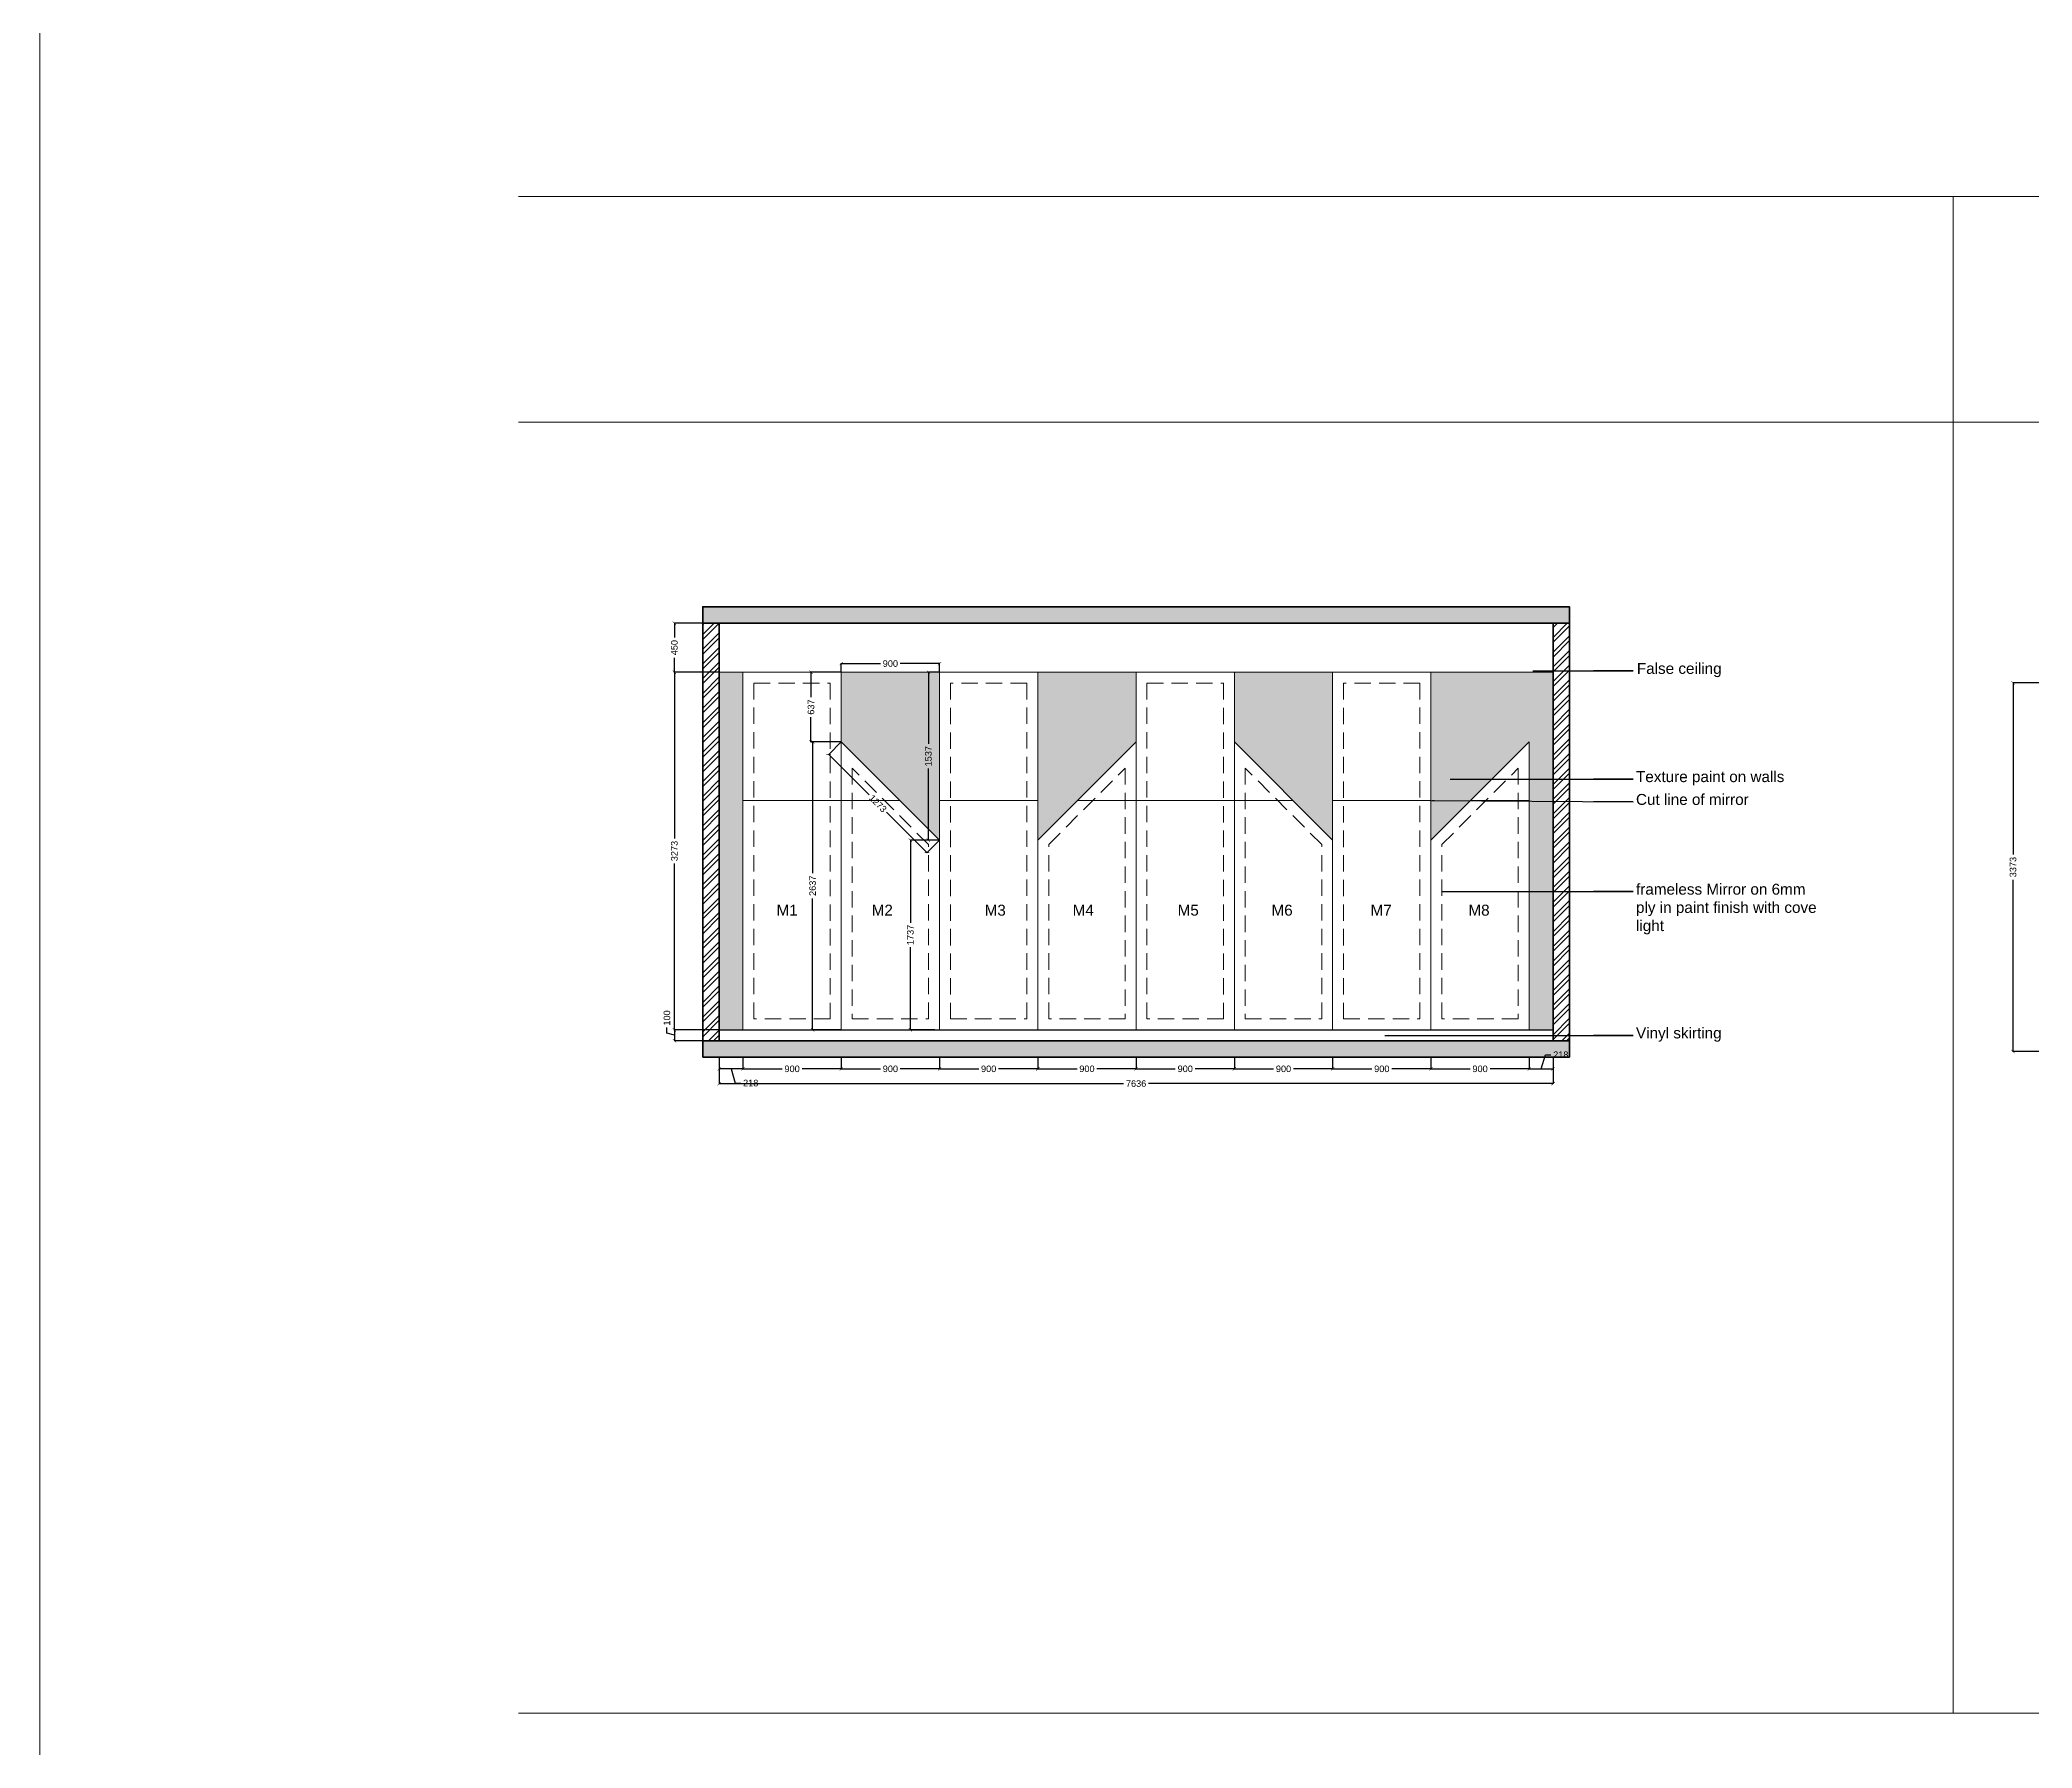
# Model space of a CAD drawing. Header units: millimetres. Extents: x 1464389 to 1998638, y -29162 to 256806.
# Drawn here: x 1871258 to 1889501, y 183540 to 199178 of the extents above; entities that cross this region are included whole.
import ezdxf

# ---------------------------------------------------------------- set-up
doc = ezdxf.new("R2010")
doc.units = ezdxf.units.MM
doc.header["$LTSCALE"] = 15
doc.header["$PDMODE"] = 35
doc.linetypes.add('DASHED', pattern=[0.75, 0.5, -0.25])
doc.layers.get('0').update_dxf_attribs({"lineweight": 5})
for name, color, linetype, lineweight in [('dimension', 1, 'Continuous', 25), ('false ceiling', 124, 'Continuous', 9), ('Hatch', 252, 'Continuous', 15), ('LS_DR_Wall', 5, 'Continuous', 35)]:
    doc.layers.add(name, color=color, linetype=linetype, lineweight=lineweight)
doc.layers.add('Lighting', color=7, linetype='DASHED', lineweight=9, true_color=0xff870f)
doc.layers.add('LS_DR_Skirting', color=154, linetype='Continuous')
doc.layers.add('Text', color=250, linetype='Continuous')
doc.layers.add('TEXTS', color=7, linetype='Continuous', true_color=0x636466)
doc.styles.add('ARIAL', font='arial.ttf')
doc.dimstyles.new('SC-25', dxfattribs={"dimtxt": 60, "dimasz": 30, "dimexe": 0, "dimexo": 0, "dimgap": 25, "dimtad": 0, "dimdec": 0, "dimzin": 0, "dimdsep": 46, "dimtxsty": 'ARIAL', "dimblk": 'ARCHTICK', "dimcen": 0.09, "dimdle": 3, "dimclrd": 251, "dimclre": 251, "dimclrt": 1, "dimadec": 0, "dimazin": 0, "dimtfac": 1, "dimtdec": 0, "dimtofl": 0, "dimtmove": 0, "dimatfit": 2, "dimfxl": 100, "dimtolj": 1, "dimtzin": 0, "dimarcsym": 0})
pattern_1 = [(50, (609939.26, 311459.31), (182.184669, -15.939086), [19.05, -209.55]), (355, (609939.26, 311459.3), (-35.243421, 191.056845), [15.24, -167.640584]), (100.451445, (609954.45, 311457.98), (146.941247, 175.117752), [16.19001, -178.090245]), (46.1842, (609939.26, 311510.1), (271.07904, -42.042328), [28.575, -314.325]), (96.635558, (609961.85, 311506.6), (237.404134, 247.426125), [24.285023, -267.13561]), (351.18415, (609939.26, 311510.1), (237.404134, 247.426125), [22.85997, -251.45973]), (21, (609964.66, 311497.41), (151.614391, -102.265198), [19.05, -209.55]), (326, (609964.66, 311497.4), (61.802028, 184.187966), [15.24, -167.64]), (71.451445, (609977.3, 311488.89), (213.41642, 81.92277), [16.19001, -178.089938]), (37.5, (609939.264, 311459.31), (3.0886033, 84.555039), [0, -165.608, 0, -170.18, 0, -168.275]), (7.5, (609939.26, 311459.31), (66.8196625, 100.180575), [0, -97.028, 0, -161.798, 0, -64.135]), (327.5, (609882.62, 311459.31), (135.590595, -5.728744), [0, -63.5, 0, -198.12, 0, -262.89]), (317.5, (609857.22, 311459.31), (148.129181, 25.426491), [0, -82.55, 0, -131.572, 0, -186.69])]

# ---------------------------------------------------------------- blocks, each defined once
blk = doc.blocks.new('_ArchTick')
at = {"color": 0, "linetype": 'ByBlock', "const_width": 0.15}
blk.add_lwpolyline([(-0.5, -0.5), (0.5, 0.5)], dxfattribs=at)
blk = doc.blocks.new('*D1367')
at = {"layer": 'Defpoints', "color": 0, "ltscale": 0.25, "transparency": 16777216}
for p in [(1884896, 189866), (1885114, 189758), (1885114, 189758)]:
    blk.add_point(p, dxfattribs=at)
at = {"layer": 'dimension', "color": 251, "lineweight": -2, "ltscale": 0.25, "transparency": 16777216}
for p, q in [((1884893, 189758), (1885117, 189758)), ((1884896, 189866), (1884896, 189758)), ((1885005, 189758), (1885044, 189887)), ((1885044, 189887), (1885094, 189887))]:
    blk.add_line(p, q, dxfattribs=at)
at = {"layer": 'dimension', "color": 251, "lineweight": -2, "ltscale": 0.25, "transparency": 16777216, "xscale": 30, "yscale": 30, "zscale": 30, "rotation": 180}
blk.add_blockref('_ArchTick', (1884896, 189758), dxfattribs=at)
at = {"layer": 'dimension', "color": 251, "lineweight": -2, "ltscale": 0.25, "transparency": 16777216, "xscale": 30, "yscale": 30, "zscale": 30}
blk.add_blockref('_ArchTick', (1885114, 189758), dxfattribs=at)
at = {"layer": 'dimension', "color": 1, "ltscale": 0.25, "transparency": 16777216, "insert": (1885185, 189887), "char_height": 60, "attachment_point": 5, "style": 'ARIAL'}
blk.add_mtext('\\A1;218', dxfattribs=at)
blk = doc.blocks.new('*D1368')
at = {"layer": 'Defpoints', "color": 0, "ltscale": 0.25, "transparency": 16777216}
for p in [(1877696, 189866), (1877696, 189758), (1878596, 189866)]:
    blk.add_point(p, dxfattribs=at)
at = {"layer": 'dimension', "color": 251, "lineweight": -2, "ltscale": 0.25, "transparency": 16777216}
for p, q in [((1877693, 189758), (1878055, 189758)), ((1877696, 189866), (1877696, 189758)), ((1878599, 189758), (1878237, 189758)), ((1878596, 189866), (1878596, 189758))]:
    blk.add_line(p, q, dxfattribs=at)
at = {"layer": 'dimension', "color": 251, "lineweight": -2, "ltscale": 0.25, "transparency": 16777216, "xscale": 30, "yscale": 30, "zscale": 30, "rotation": 180}
blk.add_blockref('_ArchTick', (1877696, 189758), dxfattribs=at)
at = {"layer": 'dimension', "color": 251, "lineweight": -2, "ltscale": 0.25, "transparency": 16777216, "xscale": 30, "yscale": 30, "zscale": 30}
blk.add_blockref('_ArchTick', (1878596, 189758), dxfattribs=at)
at = {"layer": 'dimension', "color": 1, "ltscale": 0.25, "transparency": 16777216, "insert": (1878146, 189758), "char_height": 60, "attachment_point": 5, "style": 'ARIAL'}
blk.add_mtext('\\A1;900', dxfattribs=at)
blk = doc.blocks.new('*D1369')
at = {"layer": 'Defpoints', "color": 0, "ltscale": 0.25, "transparency": 16777216}
for p in [(1877478, 189812), (1877478, 189758), (1877696, 189866)]:
    blk.add_point(p, dxfattribs=at)
at = {"layer": 'dimension', "color": 251, "lineweight": -2, "ltscale": 0.25, "transparency": 16777216}
for p, q in [((1877699, 189758), (1877475, 189758)), ((1877478, 189812), (1877478, 189758)), ((1877587, 189758), (1877626, 189628)), ((1877696, 189866), (1877696, 189758)), ((1877626, 189628), (1877676, 189628))]:
    blk.add_line(p, q, dxfattribs=at)
at = {"layer": 'dimension', "color": 251, "lineweight": -2, "ltscale": 0.25, "transparency": 16777216, "xscale": 30, "yscale": 30, "zscale": 30, "rotation": 180}
blk.add_blockref('_ArchTick', (1877478, 189758), dxfattribs=at)
at = {"layer": 'dimension', "color": 251, "lineweight": -2, "ltscale": 0.25, "transparency": 16777216, "xscale": 30, "yscale": 30, "zscale": 30}
blk.add_blockref('_ArchTick', (1877696, 189758), dxfattribs=at)
at = {"layer": 'dimension', "color": 1, "ltscale": 0.25, "transparency": 16777216, "insert": (1877767, 189628), "char_height": 60, "attachment_point": 5, "style": 'ARIAL'}
blk.add_mtext('\\A1;218', dxfattribs=at)
blk = doc.blocks.new('*D1370')
at = {"layer": 'Defpoints', "color": 0, "ltscale": 0.25, "transparency": 16777216}
for p in [(1877478, 189866), (1885114, 189866), (1885114, 189623)]:
    blk.add_point(p, dxfattribs=at)
at = {"layer": 'dimension', "color": 251, "lineweight": -2, "ltscale": 0.25, "transparency": 16777216}
for p, q in [((1877478, 189866), (1877478, 189623)), ((1885114, 189866), (1885114, 189623)), ((1877475, 189623), (1881181, 189623)), ((1885117, 189623), (1881410, 189623))]:
    blk.add_line(p, q, dxfattribs=at)
at = {"layer": 'dimension', "color": 251, "lineweight": -2, "ltscale": 0.25, "transparency": 16777216, "xscale": 30, "yscale": 30, "zscale": 30, "rotation": 180}
blk.add_blockref('_ArchTick', (1877478, 189623), dxfattribs=at)
at = {"layer": 'dimension', "color": 251, "lineweight": -2, "ltscale": 0.25, "transparency": 16777216, "xscale": 30, "yscale": 30, "zscale": 30}
blk.add_blockref('_ArchTick', (1885114, 189623), dxfattribs=at)
at = {"layer": 'dimension', "color": 1, "ltscale": 0.25, "transparency": 16777216, "insert": (1881296, 189623), "char_height": 60, "attachment_point": 5, "style": 'ARIAL'}
blk.add_mtext('\\A1;7636', dxfattribs=at)
blk = doc.blocks.new('*D1450')
at = {"layer": 'Defpoints', "color": 0, "ltscale": 0.25, "transparency": 16777216}
for p in [(1877478, 193839), (1877068, 193389), (1877478, 193389)]:
    blk.add_point(p, dxfattribs=at)
at = {"layer": 'dimension', "color": 251, "lineweight": -2, "ltscale": 0.25, "transparency": 16777216}
for p, q in [((1877068, 193842), (1877068, 193706)), ((1877478, 193839), (1877068, 193839)), ((1877068, 193386), (1877068, 193521)), ((1877478, 193389), (1877068, 193389))]:
    blk.add_line(p, q, dxfattribs=at)
at = {"layer": 'dimension', "color": 251, "lineweight": -2, "ltscale": 0.25, "transparency": 16777216, "xscale": 30, "yscale": 30, "zscale": 30}
for p, rotation in [((1877068, 193839), 90), ((1877068, 193389), 270)]:
    blk.add_blockref('_ArchTick', p, dxfattribs=dict(at, rotation=rotation))
at = {"layer": 'dimension', "color": 1, "ltscale": 0.25, "transparency": 16777216, "insert": (1877068, 193614), "char_height": 60, "attachment_point": 5, "rotation": 90, "style": 'ARIAL'}
blk.add_mtext('\\A1;450', dxfattribs=at)
blk = doc.blocks.new('*D1451')
at = {"layer": 'Defpoints', "color": 0, "ltscale": 0.25, "transparency": 16777216}
for p in [(1877478, 193389), (1877068, 190116), (1877478, 190116)]:
    blk.add_point(p, dxfattribs=at)
at = {"layer": 'dimension', "color": 251, "lineweight": -2, "ltscale": 0.25, "transparency": 16777216}
for p, q in [((1877068, 193392), (1877068, 191867)), ((1877478, 193389), (1877068, 193389)), ((1877068, 190113), (1877068, 191638)), ((1877478, 190116), (1877068, 190116))]:
    blk.add_line(p, q, dxfattribs=at)
at = {"layer": 'dimension', "color": 251, "lineweight": -2, "ltscale": 0.25, "transparency": 16777216, "xscale": 30, "yscale": 30, "zscale": 30}
for p, rotation in [((1877068, 193389), 90), ((1877068, 190116), 270)]:
    blk.add_blockref('_ArchTick', p, dxfattribs=dict(at, rotation=rotation))
at = {"layer": 'dimension', "color": 1, "ltscale": 0.25, "transparency": 16777216, "insert": (1877068, 191752), "char_height": 60, "attachment_point": 5, "rotation": 90, "style": 'ARIAL'}
blk.add_mtext('\\A1;3273', dxfattribs=at)
blk = doc.blocks.new('*D1452')
at = {"layer": 'Defpoints', "color": 0, "ltscale": 0.25, "transparency": 16777216}
for p in [(1877478, 190116), (1877068, 190016), (1877478, 190016)]:
    blk.add_point(p, dxfattribs=at)
at = {"layer": 'dimension', "color": 251, "lineweight": -2, "ltscale": 0.25, "transparency": 16777216}
for p, q in [((1877000, 190086), (1877000, 190136)), ((1877068, 190119), (1877068, 190013)), ((1877478, 190116), (1877068, 190116)), ((1877068, 190066), (1877000, 190086)), ((1877478, 190016), (1877068, 190016))]:
    blk.add_line(p, q, dxfattribs=at)
at = {"layer": 'dimension', "color": 251, "lineweight": -2, "ltscale": 0.25, "transparency": 16777216, "xscale": 30, "yscale": 30, "zscale": 30}
for p, rotation in [((1877068, 190116), 90), ((1877068, 190016), 270)]:
    blk.add_blockref('_ArchTick', p, dxfattribs=dict(at, rotation=rotation))
at = {"layer": 'dimension', "color": 1, "ltscale": 0.25, "transparency": 16777216, "insert": (1877000, 190224), "char_height": 60, "attachment_point": 5, "rotation": 90, "style": 'ARIAL'}
blk.add_mtext('\\A1;100', dxfattribs=at)
blk = doc.blocks.new('*D1459')
at = {"layer": 'Defpoints', "color": 0, "ltscale": 0.25, "transparency": 16777216}
for p in [(1878596, 192752), (1878334, 190116), (1878596, 190116)]:
    blk.add_point(p, dxfattribs=at)
at = {"layer": 'dimension', "color": 251, "lineweight": -2, "ltscale": 0.25, "transparency": 16777216}
for p, q in [((1878334, 192755), (1878334, 191549)), ((1878596, 192752), (1878334, 192752)), ((1878334, 190113), (1878334, 191319)), ((1878596, 190116), (1878334, 190116))]:
    blk.add_line(p, q, dxfattribs=at)
at = {"layer": 'dimension', "color": 251, "lineweight": -2, "ltscale": 0.25, "transparency": 16777216, "xscale": 30, "yscale": 30, "zscale": 30}
for p, rotation in [((1878334, 192752), 90), ((1878334, 190116), 270)]:
    blk.add_blockref('_ArchTick', p, dxfattribs=dict(at, rotation=rotation))
at = {"layer": 'dimension', "color": 1, "ltscale": 0.25, "transparency": 16777216, "insert": (1878334, 191434), "char_height": 60, "attachment_point": 5, "rotation": 90, "style": 'ARIAL'}
blk.add_mtext('\\A1;2637', dxfattribs=at)
blk = doc.blocks.new('*D1379')
at = {"layer": 'Defpoints', "color": 0, "ltscale": 0.25, "transparency": 16777216}
for p in [(1879496, 191852), (1879229, 190116), (1879453, 190116)]:
    blk.add_point(p, dxfattribs=at)
at = {"layer": 'dimension', "color": 251, "lineweight": -2, "ltscale": 0.25, "transparency": 16777216}
for p, q in [((1879229, 191855), (1879229, 191096)), ((1879496, 191852), (1879229, 191852)), ((1879229, 190113), (1879229, 190872)), ((1879453, 190116), (1879229, 190116))]:
    blk.add_line(p, q, dxfattribs=at)
at = {"layer": 'dimension', "color": 251, "lineweight": -2, "ltscale": 0.25, "transparency": 16777216, "xscale": 30, "yscale": 30, "zscale": 30}
for p, rotation in [((1879229, 191852), 90), ((1879229, 190116), 270)]:
    blk.add_blockref('_ArchTick', p, dxfattribs=dict(at, rotation=rotation))
at = {"layer": 'dimension', "color": 1, "ltscale": 0.25, "transparency": 16777216, "insert": (1879229, 190984), "char_height": 60, "attachment_point": 5, "rotation": 90, "style": 'ARIAL'}
blk.add_mtext('\\A1;1737', dxfattribs=at)
blk = doc.blocks.new('*D1380')
at = {"layer": 'Defpoints', "color": 0, "ltscale": 0.25, "transparency": 16777216}
for p in [(1878596, 192752), (1879496, 191852), (1879381, 191737)]:
    blk.add_point(p, dxfattribs=at)
at = {"layer": 'dimension', "color": 251, "lineweight": -2, "ltscale": 0.25, "transparency": 16777216}
for p, q in [((1878596, 192752), (1878481, 192637)), ((1878479, 192639), (1878852, 192266)), ((1879383, 191735), (1879010, 192108)), ((1879496, 191852), (1879381, 191737))]:
    blk.add_line(p, q, dxfattribs=at)
at = {"layer": 'dimension', "color": 251, "lineweight": -2, "ltscale": 0.25, "transparency": 16777216, "xscale": 30, "yscale": 30, "zscale": 30}
for p, rotation in [((1878481, 192637), 135), ((1879381, 191737), 315)]:
    blk.add_blockref('_ArchTick', p, dxfattribs=dict(at, rotation=rotation))
at = {"layer": 'dimension', "color": 1, "ltscale": 0.25, "transparency": 16777216, "insert": (1878931, 192187), "char_height": 60, "attachment_point": 5, "rotation": 315, "style": 'ARIAL'}
blk.add_mtext('\\A1;1273', dxfattribs=at)
blk = doc.blocks.new('*D1460')
at = {"layer": 'Defpoints', "color": 0, "ltscale": 0.25, "transparency": 16777216}
for p in [(1878319, 193389), (1878596, 193389), (1878596, 192752)]:
    blk.add_point(p, dxfattribs=at)
at = {"layer": 'dimension', "color": 251, "lineweight": -2, "ltscale": 0.25, "transparency": 16777216}
for p, q in [((1878319, 193392), (1878319, 193162)), ((1878596, 193389), (1878319, 193389)), ((1878319, 192749), (1878319, 192979)), ((1878596, 192752), (1878319, 192752))]:
    blk.add_line(p, q, dxfattribs=at)
at = {"layer": 'dimension', "color": 251, "lineweight": -2, "ltscale": 0.25, "transparency": 16777216, "xscale": 30, "yscale": 30, "zscale": 30}
for p, rotation in [((1878319, 193389), 90), ((1878319, 192752), 270)]:
    blk.add_blockref('_ArchTick', p, dxfattribs=dict(at, rotation=rotation))
at = {"layer": 'dimension', "color": 1, "ltscale": 0.25, "transparency": 16777216, "insert": (1878319, 193070), "char_height": 60, "attachment_point": 5, "rotation": 90, "style": 'ARIAL'}
blk.add_mtext('\\A1;637', dxfattribs=at)
blk = doc.blocks.new('*D1381')
at = {"layer": 'Defpoints', "color": 0, "ltscale": 0.25, "transparency": 16777216}
for p in [(1879394, 193389), (1879496, 193389), (1879496, 191852)]:
    blk.add_point(p, dxfattribs=at)
at = {"layer": 'dimension', "color": 251, "lineweight": -2, "ltscale": 0.25, "transparency": 16777216}
for p, q in [((1879394, 193392), (1879394, 192732)), ((1879496, 193389), (1879394, 193389)), ((1879394, 191849), (1879394, 192509)), ((1879496, 191852), (1879394, 191852))]:
    blk.add_line(p, q, dxfattribs=at)
at = {"layer": 'dimension', "color": 251, "lineweight": -2, "ltscale": 0.25, "transparency": 16777216, "xscale": 30, "yscale": 30, "zscale": 30}
for p, rotation in [((1879394, 193389), 90), ((1879394, 191852), 270)]:
    blk.add_blockref('_ArchTick', p, dxfattribs=dict(at, rotation=rotation))
at = {"layer": 'dimension', "color": 1, "ltscale": 0.25, "transparency": 16777216, "insert": (1879394, 192620), "char_height": 60, "attachment_point": 5, "rotation": 90, "style": 'ARIAL'}
blk.add_mtext('\\A1;1537', dxfattribs=at)
blk = doc.blocks.new('*D1382')
at = {"layer": 'Defpoints', "color": 0, "ltscale": 0.25, "transparency": 16777216}
for p in [(1878596, 193389), (1879496, 193468), (1879496, 193389)]:
    blk.add_point(p, dxfattribs=at)
at = {"layer": 'dimension', "color": 251, "lineweight": -2, "ltscale": 0.25, "transparency": 16777216}
for p, q in [((1878593, 193468), (1878955, 193468)), ((1878596, 193389), (1878596, 193468)), ((1879499, 193468), (1879137, 193468)), ((1879496, 193389), (1879496, 193468))]:
    blk.add_line(p, q, dxfattribs=at)
at = {"layer": 'dimension', "color": 251, "lineweight": -2, "ltscale": 0.25, "transparency": 16777216, "xscale": 30, "yscale": 30, "zscale": 30, "rotation": 180}
blk.add_blockref('_ArchTick', (1878596, 193468), dxfattribs=at)
at = {"layer": 'dimension', "color": 251, "lineweight": -2, "ltscale": 0.25, "transparency": 16777216, "xscale": 30, "yscale": 30, "zscale": 30}
blk.add_blockref('_ArchTick', (1879496, 193468), dxfattribs=at)
at = {"layer": 'dimension', "color": 1, "ltscale": 0.25, "transparency": 16777216, "insert": (1879046, 193468), "char_height": 60, "attachment_point": 5, "style": 'ARIAL'}
blk.add_mtext('\\A1;900', dxfattribs=at)
blk = doc.blocks.new('*D1383')
at = {"layer": 'Defpoints', "color": 0, "ltscale": 0.25, "transparency": 16777216}
for p in [(1878596, 189866), (1878596, 189758), (1879496, 189866)]:
    blk.add_point(p, dxfattribs=at)
at = {"layer": 'dimension', "color": 251, "lineweight": -2, "ltscale": 0.25, "transparency": 16777216}
for p, q in [((1878593, 189758), (1878955, 189758)), ((1878596, 189866), (1878596, 189758)), ((1879499, 189758), (1879137, 189758)), ((1879496, 189866), (1879496, 189758))]:
    blk.add_line(p, q, dxfattribs=at)
at = {"layer": 'dimension', "color": 251, "lineweight": -2, "ltscale": 0.25, "transparency": 16777216, "xscale": 30, "yscale": 30, "zscale": 30, "rotation": 180}
blk.add_blockref('_ArchTick', (1878596, 189758), dxfattribs=at)
at = {"layer": 'dimension', "color": 251, "lineweight": -2, "ltscale": 0.25, "transparency": 16777216, "xscale": 30, "yscale": 30, "zscale": 30}
blk.add_blockref('_ArchTick', (1879496, 189758), dxfattribs=at)
at = {"layer": 'dimension', "color": 1, "ltscale": 0.25, "transparency": 16777216, "insert": (1879046, 189758), "char_height": 60, "attachment_point": 5, "style": 'ARIAL'}
blk.add_mtext('\\A1;900', dxfattribs=at)
blk = doc.blocks.new('*D1384')
at = {"layer": 'Defpoints', "color": 0, "ltscale": 0.25, "transparency": 16777216}
for p in [(1879496, 189866), (1879496, 189758), (1880396, 189866)]:
    blk.add_point(p, dxfattribs=at)
at = {"layer": 'dimension', "color": 251, "lineweight": -2, "ltscale": 0.25, "transparency": 16777216}
for p, q in [((1879493, 189758), (1879855, 189758)), ((1879496, 189866), (1879496, 189758)), ((1880399, 189758), (1880037, 189758)), ((1880396, 189866), (1880396, 189758))]:
    blk.add_line(p, q, dxfattribs=at)
at = {"layer": 'dimension', "color": 251, "lineweight": -2, "ltscale": 0.25, "transparency": 16777216, "xscale": 30, "yscale": 30, "zscale": 30, "rotation": 180}
blk.add_blockref('_ArchTick', (1879496, 189758), dxfattribs=at)
at = {"layer": 'dimension', "color": 251, "lineweight": -2, "ltscale": 0.25, "transparency": 16777216, "xscale": 30, "yscale": 30, "zscale": 30}
blk.add_blockref('_ArchTick', (1880396, 189758), dxfattribs=at)
at = {"layer": 'dimension', "color": 1, "ltscale": 0.25, "transparency": 16777216, "insert": (1879946, 189758), "char_height": 60, "attachment_point": 5, "style": 'ARIAL'}
blk.add_mtext('\\A1;900', dxfattribs=at)
blk = doc.blocks.new('*D1385')
at = {"layer": 'Defpoints', "color": 0, "ltscale": 0.25, "transparency": 16777216}
for p in [(1880396, 189866), (1880396, 189758), (1881296, 189866)]:
    blk.add_point(p, dxfattribs=at)
at = {"layer": 'dimension', "color": 251, "lineweight": -2, "ltscale": 0.25, "transparency": 16777216}
for p, q in [((1880393, 189758), (1880755, 189758)), ((1880396, 189866), (1880396, 189758)), ((1881299, 189758), (1880937, 189758)), ((1881296, 189866), (1881296, 189758))]:
    blk.add_line(p, q, dxfattribs=at)
at = {"layer": 'dimension', "color": 251, "lineweight": -2, "ltscale": 0.25, "transparency": 16777216, "xscale": 30, "yscale": 30, "zscale": 30, "rotation": 180}
blk.add_blockref('_ArchTick', (1880396, 189758), dxfattribs=at)
at = {"layer": 'dimension', "color": 251, "lineweight": -2, "ltscale": 0.25, "transparency": 16777216, "xscale": 30, "yscale": 30, "zscale": 30}
blk.add_blockref('_ArchTick', (1881296, 189758), dxfattribs=at)
at = {"layer": 'dimension', "color": 1, "ltscale": 0.25, "transparency": 16777216, "insert": (1880846, 189758), "char_height": 60, "attachment_point": 5, "style": 'ARIAL'}
blk.add_mtext('\\A1;900', dxfattribs=at)
blk = doc.blocks.new('*D1386')
at = {"layer": 'Defpoints', "color": 0, "ltscale": 0.25, "transparency": 16777216}
for p in [(1881296, 189866), (1881296, 189758), (1882196, 189866)]:
    blk.add_point(p, dxfattribs=at)
at = {"layer": 'dimension', "color": 251, "lineweight": -2, "ltscale": 0.25, "transparency": 16777216}
for p, q in [((1881293, 189758), (1881655, 189758)), ((1881296, 189866), (1881296, 189758)), ((1882199, 189758), (1881837, 189758)), ((1882196, 189866), (1882196, 189758))]:
    blk.add_line(p, q, dxfattribs=at)
at = {"layer": 'dimension', "color": 251, "lineweight": -2, "ltscale": 0.25, "transparency": 16777216, "xscale": 30, "yscale": 30, "zscale": 30, "rotation": 180}
blk.add_blockref('_ArchTick', (1881296, 189758), dxfattribs=at)
at = {"layer": 'dimension', "color": 251, "lineweight": -2, "ltscale": 0.25, "transparency": 16777216, "xscale": 30, "yscale": 30, "zscale": 30}
blk.add_blockref('_ArchTick', (1882196, 189758), dxfattribs=at)
at = {"layer": 'dimension', "color": 1, "ltscale": 0.25, "transparency": 16777216, "insert": (1881746, 189758), "char_height": 60, "attachment_point": 5, "style": 'ARIAL'}
blk.add_mtext('\\A1;900', dxfattribs=at)
blk = doc.blocks.new('*D1387')
at = {"layer": 'Defpoints', "color": 0, "ltscale": 0.25, "transparency": 16777216}
for p in [(1882196, 189866), (1882196, 189758), (1883096, 189866)]:
    blk.add_point(p, dxfattribs=at)
at = {"layer": 'dimension', "color": 251, "lineweight": -2, "ltscale": 0.25, "transparency": 16777216}
for p, q in [((1882193, 189758), (1882555, 189758)), ((1882196, 189866), (1882196, 189758)), ((1883099, 189758), (1882737, 189758)), ((1883096, 189866), (1883096, 189758))]:
    blk.add_line(p, q, dxfattribs=at)
at = {"layer": 'dimension', "color": 251, "lineweight": -2, "ltscale": 0.25, "transparency": 16777216, "xscale": 30, "yscale": 30, "zscale": 30, "rotation": 180}
blk.add_blockref('_ArchTick', (1882196, 189758), dxfattribs=at)
at = {"layer": 'dimension', "color": 251, "lineweight": -2, "ltscale": 0.25, "transparency": 16777216, "xscale": 30, "yscale": 30, "zscale": 30}
blk.add_blockref('_ArchTick', (1883096, 189758), dxfattribs=at)
at = {"layer": 'dimension', "color": 1, "ltscale": 0.25, "transparency": 16777216, "insert": (1882646, 189758), "char_height": 60, "attachment_point": 5, "style": 'ARIAL'}
blk.add_mtext('\\A1;900', dxfattribs=at)
blk = doc.blocks.new('*D1388')
at = {"layer": 'Defpoints', "color": 0, "ltscale": 0.25, "transparency": 16777216}
for p in [(1883096, 189866), (1883096, 189758), (1883996, 189866)]:
    blk.add_point(p, dxfattribs=at)
at = {"layer": 'dimension', "color": 251, "lineweight": -2, "ltscale": 0.25, "transparency": 16777216}
for p, q in [((1883093, 189758), (1883455, 189758)), ((1883096, 189866), (1883096, 189758)), ((1883999, 189758), (1883637, 189758)), ((1883996, 189866), (1883996, 189758))]:
    blk.add_line(p, q, dxfattribs=at)
at = {"layer": 'dimension', "color": 251, "lineweight": -2, "ltscale": 0.25, "transparency": 16777216, "xscale": 30, "yscale": 30, "zscale": 30, "rotation": 180}
blk.add_blockref('_ArchTick', (1883096, 189758), dxfattribs=at)
at = {"layer": 'dimension', "color": 251, "lineweight": -2, "ltscale": 0.25, "transparency": 16777216, "xscale": 30, "yscale": 30, "zscale": 30}
blk.add_blockref('_ArchTick', (1883996, 189758), dxfattribs=at)
at = {"layer": 'dimension', "color": 1, "ltscale": 0.25, "transparency": 16777216, "insert": (1883546, 189758), "char_height": 60, "attachment_point": 5, "style": 'ARIAL'}
blk.add_mtext('\\A1;900', dxfattribs=at)
blk = doc.blocks.new('*D1389')
at = {"layer": 'Defpoints', "color": 0, "ltscale": 0.25, "transparency": 16777216}
for p in [(1883996, 189866), (1883996, 189758), (1884896, 189866)]:
    blk.add_point(p, dxfattribs=at)
at = {"layer": 'dimension', "color": 251, "lineweight": -2, "ltscale": 0.25, "transparency": 16777216}
for p, q in [((1883993, 189758), (1884355, 189758)), ((1883996, 189866), (1883996, 189758)), ((1884899, 189758), (1884537, 189758)), ((1884896, 189866), (1884896, 189758))]:
    blk.add_line(p, q, dxfattribs=at)
at = {"layer": 'dimension', "color": 251, "lineweight": -2, "ltscale": 0.25, "transparency": 16777216, "xscale": 30, "yscale": 30, "zscale": 30, "rotation": 180}
blk.add_blockref('_ArchTick', (1883996, 189758), dxfattribs=at)
at = {"layer": 'dimension', "color": 251, "lineweight": -2, "ltscale": 0.25, "transparency": 16777216, "xscale": 30, "yscale": 30, "zscale": 30}
blk.add_blockref('_ArchTick', (1884896, 189758), dxfattribs=at)
at = {"layer": 'dimension', "color": 1, "ltscale": 0.25, "transparency": 16777216, "insert": (1884446, 189758), "char_height": 60, "attachment_point": 5, "style": 'ARIAL'}
blk.add_mtext('\\A1;900', dxfattribs=at)
blk = doc.blocks.new('*D1405')
at = {"layer": 'Defpoints', "color": 0, "ltscale": 0.25, "transparency": 16777216}
for p in [(1889326, 193291), (1889896, 193291), (1889896, 189918)]:
    blk.add_point(p, dxfattribs=at)
at = {"layer": 'dimension', "color": 251, "lineweight": -2, "ltscale": 0.25, "transparency": 16777216}
for p, q in [((1889326, 193294), (1889326, 191719)), ((1889896, 193291), (1889326, 193291)), ((1889326, 189915), (1889326, 191490)), ((1889896, 189918), (1889326, 189918))]:
    blk.add_line(p, q, dxfattribs=at)
at = {"layer": 'dimension', "color": 251, "lineweight": -2, "ltscale": 0.25, "transparency": 16777216, "xscale": 30, "yscale": 30, "zscale": 30}
for p, rotation in [((1889326, 193291), 90), ((1889326, 189918), 270)]:
    blk.add_blockref('_ArchTick', p, dxfattribs=dict(at, rotation=rotation))
at = {"layer": 'dimension', "color": 1, "ltscale": 0.25, "transparency": 16777216, "insert": (1889326, 191605), "char_height": 60, "attachment_point": 5, "rotation": 90, "style": 'ARIAL'}
blk.add_mtext('\\A1;3373', dxfattribs=at)

msp = doc.modelspace()

# ---------------------------------------------------------------- hatches: boundary and pattern name
at = {"layer": 'Hatch', "ltscale": 0.25}
h = msp.add_hatch(dxfattribs=at)
h.set_pattern_fill('AR-CONC', color=256)
h.set_pattern_definition(pattern_1)
h.paths.add_polyline_path([(1885263.7, 193988.7), (1877327.7, 193988.7), (1877327.7, 193838.7), (1885263.7, 193838.7)])
h = msp.add_hatch(dxfattribs=at)
h.set_pattern_fill('ANSI32', color=256, scale=10)
h.set_pattern_definition([(45, (610162.26, 311459.31), (-67.351921, 67.351921), []), (45, (610207.165, 311459.31), (-67.351921, 67.351921), [])])
h.paths.add_polyline_path([(1877477.7, 193838.7), (1877327.7, 193838.7), (1877327.7, 190015.7), (1877477.7, 190015.7)])
h.paths.add_polyline_path([(1885263.7, 193838.7), (1885113.7, 193838.7), (1885113.7, 190015.7), (1885263.7, 190015.7)])
h = msp.add_hatch(dxfattribs=at)
h.set_pattern_fill('DOTS', color=256, scale=50)
h.set_pattern_definition([(0, (620855.3, 312523.74), (39.6875, 79.375), [0, -79.375])])
h.paths.add_polyline_path([(1879495.7, 193388.7), (1878595.7, 193388.7), (1878595.7, 192752.2), (1879495.7, 191852.2)], flags=17)
h.paths.add_polyline_path([(1881295.7, 193388.7), (1880395.7, 193388.7), (1880395.7, 191852.2), (1881295.7, 192752.2)], flags=17)
h.paths.add_polyline_path([(1883095.7, 193388.7), (1882195.7, 193388.7), (1882195.7, 192752.2), (1883095.7, 191852.2)], flags=17)
h.paths.add_polyline_path([(1885113.7, 193388.7), (1883995.7, 193388.7), (1883995.7, 191852.2), (1884895.7, 192752.2), (1884895.7, 190115.7), (1883963.2, 190115.7), (1883095.7, 190115.7), (1882195.7, 190115.7), (1881295.7, 190115.7), (1880395.7, 190115.7), (1879536.3, 190115.7), (1878636.3, 190115.7), (1877695.7, 190115.7), (1877695.7, 193388.7), (1877477.7, 193388.7), (1877477.7, 190115.7), (1885113.7, 190115.7)])
h = msp.add_hatch(dxfattribs=at)
h.set_pattern_fill('AR-CONC', color=256)
h.set_pattern_definition(pattern_1)
h.paths.add_polyline_path([(1885263.7, 190015.7), (1877327.7, 190015.7), (1877327.7, 189865.7), (1885263.7, 189865.7)])

# ---------------------------------------------------------------- linework, layer by layer
at = {"ltscale": 0.25}
for p, q in [((1875640.4, 197742.5), (1920308.5, 197742.5)), ((1888778, 197742.5), (1888778, 183860.7)), ((1875640.4, 195677.8), (1920308.5, 195677.8)), ((1878595.7, 190315.7), (1878595.7, 193388.7)), ((1880395.7, 190315.7), (1880395.7, 193388.7)), ((1881295.7, 190315.7), (1881295.7, 193388.7)), ((1883995.7, 190315.7), (1883995.7, 193388.7)), ((1877695.7, 192215.7), (1879132.2, 192215.7)), ((1879495.7, 192215.7), (1880395.7, 192215.7)), ((1880759.2, 192215.7), (1882732.2, 192215.7)), ((1883095.7, 192215.7), (1883995.7, 192215.7)), ((1884359.2, 192215.7), (1884895.7, 192215.7)), ((1875640.4, 183860.7), (1920308.5, 183860.7))]:
    msp.add_line(p, q, dxfattribs=at)
for points in [[(1871257.5, 231643.1), (1934947.7, 231643.1), (1934947.7, 114142.5), (1871257.5, 114142.5)], [(1877695.7, 193388.7), (1878595.7, 193388.7), (1878595.7, 190115.7), (1877695.7, 190115.7)], [(1880395.7, 193388.7), (1879495.7, 193388.7), (1879495.7, 190115.7), (1880395.7, 190115.7)], [(1881295.7, 193388.7), (1882195.7, 193388.7), (1882195.7, 190115.7), (1881295.7, 190115.7)], [(1883995.7, 193388.7), (1883095.7, 193388.7), (1883095.7, 190115.7), (1883995.7, 190115.7)], [(1879495.7, 190115.7), (1879495.7, 191852.2), (1878595.7, 192752.2), (1878595.7, 190115.7)], [(1880395.7, 190115.7), (1880395.7, 191852.2), (1881295.7, 192752.2), (1881295.7, 190115.7)], [(1883095.7, 190115.7), (1883095.7, 191852.2), (1882195.7, 192752.2), (1882195.7, 190115.7)], [(1883995.7, 190115.7), (1883995.7, 191852.2), (1884895.7, 192752.2), (1884895.7, 190115.7)]]:
    msp.add_lwpolyline(points, close=True, dxfattribs=at)
at = {"layer": 'false ceiling', "ltscale": 0.25}
msp.add_line((1877477.7, 193388.7), (1885113.7, 193388.7), dxfattribs=at)
at = {"layer": 'Lighting', "ltscale": 20}
for points in [[(1877795.7, 193288.7), (1878495.7, 193288.7), (1878495.7, 190215.7), (1877795.7, 190215.7)], [(1880295.7, 193288.7), (1879595.7, 193288.7), (1879595.7, 190215.7), (1880295.7, 190215.7)], [(1881395.7, 193288.7), (1882095.7, 193288.7), (1882095.7, 190215.7), (1881395.7, 190215.7)], [(1883895.7, 193288.7), (1883195.7, 193288.7), (1883195.7, 190215.7), (1883895.7, 190215.7)], [(1879395.7, 190215.7), (1879395.7, 191810.8), (1878695.7, 192510.8), (1878695.7, 190215.7)], [(1880495.7, 190215.7), (1880495.7, 191810.8), (1881195.7, 192510.8), (1881195.7, 190215.7)], [(1882995.7, 190215.7), (1882995.7, 191810.8), (1882295.7, 192510.8), (1882295.7, 190215.7)], [(1884095.7, 190215.7), (1884095.7, 191810.8), (1884795.7, 192510.8), (1884795.7, 190215.7)]]:
    msp.add_lwpolyline(points, close=True, dxfattribs=at)
at = {"layer": 'LS_DR_Skirting', "ltscale": 0.25}
msp.add_line((1877477.7, 190115.7), (1885113.7, 190115.7), dxfattribs=at)
at = {"layer": 'LS_DR_Wall', "ltscale": 0.25}
for points in [[(1877327.7, 193838.7), (1885263.7, 193838.7), (1885263.7, 193988.7), (1877327.7, 193988.7)], [(1877477.7, 193838.7), (1877327.7, 193838.7), (1877327.7, 190015.7), (1877477.7, 190015.7)], [(1885263.7, 193838.7), (1885113.7, 193838.7), (1885113.7, 190015.7), (1885263.7, 190015.7)], [(1877327.7, 189865.7), (1885263.7, 189865.7), (1885263.7, 190015.7), (1877327.7, 190015.7)]]:
    msp.add_lwpolyline(points, close=True, dxfattribs=at)

# ---------------------------------------------------------------- texts
at = {"layer": 'Text', "char_height": 100, "attachment_point": 3, "style": 'ARIAL'}
for s, insert, width in [('\\pxql;False ceiling', (1888740.2, 193473.7), 2858.77), ('\\pxql;Texture paint on walls', (1888011.3, 192483.3), 2137.719), ('\\pxql;Cut line of mirror', (1888011.3, 192274.5), 2137.719), ('\\pxql;frameless Mirror on 6mm ply in paint finish with cove light', (1887587.9, 191452.8), 1714.24), ('\\pxql;M1', (1880141.3, 191260.7), 2137.719), ('\\pxql;M2', (1881012.2, 191260.7), 2137.719), ('\\pxql;M3', (1882046.9, 191260.7), 2137.719), ('\\pxql;M4', (1882852.6, 191260.7), 2137.719), ('\\pxql;M5', (1883814.1, 191260.7), 2137.719), ('\\pxql;M6', (1884673.5, 191260.7), 2137.719), ('\\pxql;M7', (1885580.9, 191260.7), 2137.719), ('\\pxql;M8', (1886476.8, 191260.7), 2137.719), ('\\pxql;Vinyl skirting', (1888011.3, 190136.9), 2137.719)]:
    msp.add_mtext(s, dxfattribs=dict(at, insert=insert, width=width))

# ---------------------------------------------------------------- dimensions: what is measured, and where the dimension line sits
at = {"layer": 'dimension', "ltscale": 0.25}
for base, p1, p2, picture, middle in [((1877068.4, 193388.7), (1877477.7, 193838.7), (1877477.7, 193388.7), '*D1450', (1877068.4, 193613.7)), ((1889326.2, 193291.3), (1889895.5, 189918.3), (1889895.5, 193291.3), '*D1405', (1889326.2, 191604.8)), ((1878333.56335, 190115.6854536), (1878595.7178565, 192752.1854536), (1878595.7178565, 190115.6854536), '*D1459', (1878333.56335, 191433.9354536)), ((1879229.1453186, 190115.6854536), (1879495.7178565, 191852.1854536), (1879452.8065581, 190115.6854536), '*D1379', (1879229.1453186, 190983.9354536))]:
    dim = msp.add_linear_dim(base=base, p1=p1, p2=p2, angle=90, dimstyle='SC-25', dxfattribs=at)
    dim.commit()
    dim.dimension.update_dxf_attribs({"geometry": picture, "text_midpoint": middle})
for base, p1, p2, picture, middle in [((1877068.4, 190115.7), (1877477.7, 193388.7), (1877477.7, 190115.7), '*D1451', (1877068.4, 191752.2)), ((1877068.4, 190015.7), (1877477.7, 190115.7), (1877477.7, 190015.7), '*D1452', (1877000.3, 190161.1))]:
    dim = msp.add_linear_dim(base=base, p1=p1, p2=p2, angle=90, dimstyle='SC-25', override={"dimtmove": 1}, dxfattribs=at)
    dim.commit()
    dim.dimension.update_dxf_attribs({"geometry": picture, "text_midpoint": middle})
for p1, p2, distance, picture, middle in [((1878595.7178565, 192752.1854536), (1878595.7178565, 193388.6854536), 277.1545065, '*D1460', (1878318.56335, 193070.4354536)), ((1878595.7, 193388.7), (1879495.7, 193388.7), 78.9, '*D1382', (1879045.7, 193467.5)), ((1879495.7178565, 191852.1854536), (1879495.7178565, 193388.6854536), 102.1927382, '*D1381', (1879393.5251183, 192620.4354536)), ((1878595.7, 192752.2), (1879495.7, 191852.2), -162.6, '*D1380', (1878930.7, 192187.2))]:
    dim = msp.add_aligned_dim(p1=p1, p2=p2, distance=distance, dimstyle='SC-25', dxfattribs=at)
    dim.commit()
    dim.dimension.update_dxf_attribs({"geometry": picture, "text_midpoint": middle})
for base, p1, p2, picture, middle in [((1885113.7, 189757.6), (1884895.7, 189865.7), (1885113.7, 189757.6), '*D1367', (1885118.5, 189887)), ((1877477.7, 189757.6), (1877695.7, 189865.7), (1877477.7, 189811.6), '*D1369', (1877700.5, 189628.2)), ((1877695.7, 189757.6), (1878595.7, 189865.7), (1877695.7, 189865.7), '*D1368', (1878145.7, 189757.6)), ((1878595.7, 189757.6), (1879495.7, 189865.7), (1878595.7, 189865.7), '*D1383', (1879045.7, 189757.6)), ((1879495.7, 189757.6), (1880395.7, 189865.7), (1879495.7, 189865.7), '*D1384', (1879945.7, 189757.6)), ((1880395.7, 189757.6), (1881295.7, 189865.7), (1880395.7, 189865.7), '*D1385', (1880845.7, 189757.6)), ((1881295.7, 189757.6), (1882195.7, 189865.7), (1881295.7, 189865.7), '*D1386', (1881745.7, 189757.6)), ((1882195.7, 189757.6), (1883095.7, 189865.7), (1882195.7, 189865.7), '*D1387', (1882645.7, 189757.6)), ((1883095.7, 189757.6), (1883995.7, 189865.7), (1883095.7, 189865.7), '*D1388', (1883545.7, 189757.6)), ((1883995.7, 189757.6), (1884895.7, 189865.7), (1883995.7, 189865.7), '*D1389', (1884445.7, 189757.6))]:
    dim = msp.add_linear_dim(base=base, p1=p1, p2=p2, dimstyle='SC-25', override={"dimtmove": 1}, dxfattribs=at)
    dim.commit()
    dim.dimension.update_dxf_attribs({"geometry": picture, "text_midpoint": middle})
dim = msp.add_linear_dim(base=(1885113.7, 189623), p1=(1877477.7, 189865.7), p2=(1885113.7, 189865.7), dimstyle='SC-25', dxfattribs=at)
dim.commit()
dim.dimension.update_dxf_attribs({"geometry": '*D1370', "text_midpoint": (1881295.7, 189623)})

# ---------------------------------------------------------------- leaders
at = {"layer": 'TEXTS'}
for points in [[(1884929.4, 193401.6), (1885846.6, 193401.6), (1885484.2, 193401.6)], [(1884172.7, 192411.3), (1885846.6, 192411.3), (1885484.2, 192411.3)], [(1883995.7, 192215.7), (1885846.6, 192202.4), (1885484.2, 192202.4)], [(1884094, 191380.7), (1885846.6, 191380.7), (1885484.2, 191380.7)], [(1883574.5, 190064.8), (1885846.6, 190064.8), (1885484.2, 190064.8)]]:
    msp.add_leader(points, dimstyle='SC-25', override={"dimtad": 0}, dxfattribs=at)

doc.saveas('drawing.dxf')
